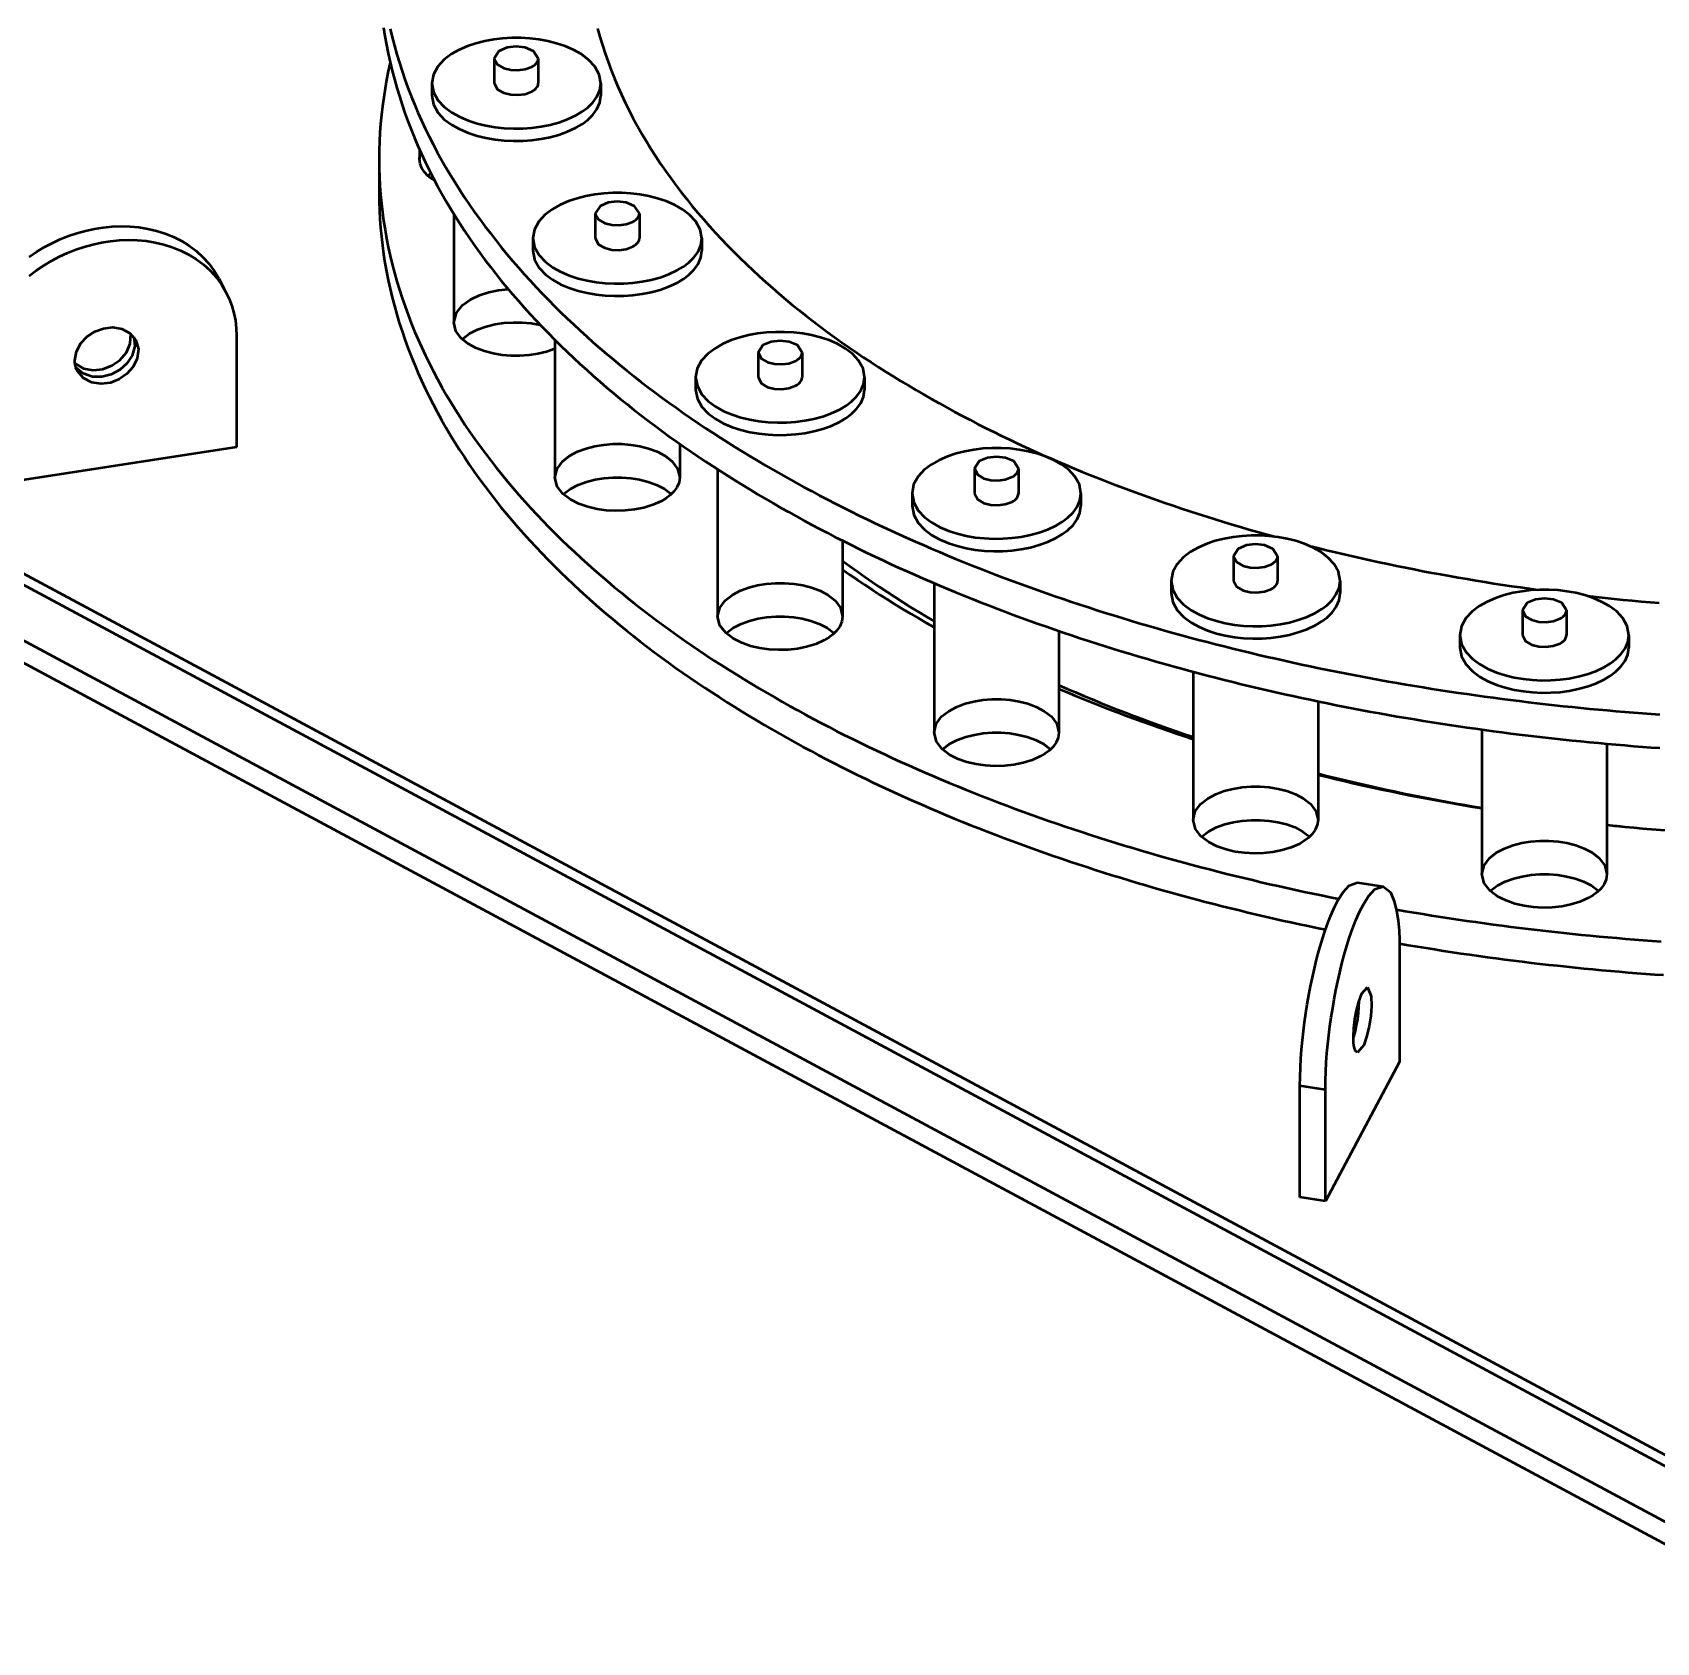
# Model space of a CAD drawing. Header units: millimetres. Extents: x 0 to 841, y 0 to 594.
# Drawn here: x 67.98 to 105.56, y 144.09 to 181.36 of the extents above; entities that cross this region are included whole.
import ezdxf

# ---------------------------------------------------------------- set-up
doc = ezdxf.new("R2010")
doc.units = ezdxf.units.MM
doc.layers.add('VIS', color=7, linetype='CONTINUOUS', lineweight=50)

msp = doc.modelspace()

# ---------------------------------------------------------------- linework, layer by layer
at = {"layer": 'VIS'}
for points in [[(76.104, 181.471), (76.135, 181.269), (76.171, 181.068), (76.211, 180.867), (76.254, 180.668), (76.302, 180.469), (76.354, 180.271), (76.409, 180.074), (76.468, 179.879), (76.531, 179.684), (76.597, 179.491), (76.667, 179.299), (76.741, 179.108), (76.817, 178.919), (76.898, 178.731), (76.981, 178.544), (77.068, 178.359), (77.157, 178.175), (77.25, 177.993), (77.346, 177.812), (77.444, 177.633), (77.546, 177.456), (77.65, 177.28), (77.757, 177.106), (77.866, 176.933), (77.978, 176.762), (78.092, 176.592), (78.209, 176.425), (78.328, 176.258), (78.449, 176.094), (78.573, 175.931), (78.699, 175.77), (78.826, 175.61), (78.956, 175.452), (79.088, 175.296), (79.221, 175.141), (79.357, 174.988), (79.494, 174.837), (79.633, 174.687), (79.774, 174.538), (79.916, 174.392), (80.06, 174.247), (80.205, 174.103), (80.352, 173.961), (80.501, 173.82), (80.651, 173.681), (80.802, 173.544), (80.955, 173.408), (81.109, 173.273), (81.264, 173.14), (81.42, 173.009), (81.578, 172.879), (81.737, 172.75), (81.897, 172.623), (82.058, 172.497), (82.22, 172.372), (82.383, 172.249), (82.547, 172.128), (82.713, 172.007), (82.879, 171.888), (83.046, 171.771), (83.214, 171.654), (83.383, 171.539), (83.553, 171.425), (83.723, 171.313), (83.895, 171.202), (84.067, 171.092), (84.24, 170.983), (84.414, 170.875), (84.589, 170.769), (84.764, 170.664), (84.94, 170.56), (85.117, 170.457), (85.294, 170.356), (85.472, 170.256), (85.651, 170.156), (85.83, 170.058), (86.01, 169.961), (86.191, 169.866), (86.372, 169.771), (86.554, 169.677), (86.736, 169.585), (86.919, 169.493), (87.102, 169.403), (87.286, 169.314), (87.471, 169.225), (87.656, 169.138), (87.841, 169.052), (88.027, 168.967), (88.213, 168.883), (88.4, 168.8), (88.587, 168.718), (88.775, 168.637), (88.963, 168.557), (89.151, 168.477), (89.34, 168.399), (89.529, 168.322), (89.719, 168.246), (89.909, 168.171), (90.1, 168.096), (90.29, 168.023), (90.481, 167.95), (90.673, 167.879), (90.865, 167.808), (91.057, 167.738), (91.249, 167.67), (91.442, 167.602), (91.635, 167.535), (91.829, 167.468), (92.022, 167.403), (92.216, 167.339), (92.411, 167.275), (92.605, 167.213), (92.8, 167.151), (92.995, 167.09), (93.191, 167.03), (93.386, 166.97), (93.582, 166.912), (93.778, 166.854), (93.975, 166.798), (94.171, 166.742), (94.368, 166.686), (94.565, 166.632), (94.762, 166.579), (94.96, 166.526), (95.158, 166.474), (95.355, 166.423), (95.554, 166.372), (95.752, 166.323), (95.95, 166.274), (96.149, 166.226), (96.348, 166.179), (96.547, 166.132), (96.746, 166.087), (96.946, 166.042), (97.145, 165.998), (97.345, 165.954), (97.545, 165.912), (97.745, 165.87), (97.945, 165.829), (98.146, 165.788), (98.346, 165.748), (98.547, 165.71), (98.748, 165.671), (98.949, 165.634), (99.15, 165.597), (99.351, 165.561), (99.552, 165.526), (99.754, 165.491), (99.955, 165.457), (100.157, 165.424), (100.359, 165.392), (100.561, 165.36), (100.763, 165.329), (100.965, 165.299), (101.167, 165.269), (101.37, 165.241), (101.572, 165.212), (101.775, 165.185), (101.977, 165.158), (102.18, 165.132), (102.383, 165.107), (102.586, 165.082), (102.789, 165.058), (102.992, 165.035), (103.195, 165.012), (103.398, 164.99), (103.602, 164.969), (103.805, 164.948), (104.008, 164.928), (104.212, 164.909), (104.415, 164.891), (104.619, 164.873), (104.823, 164.856), (105.027, 164.839), (105.23, 164.823), (105.434, 164.808), (105.638, 164.794)], [(76.254, 181.442), (76.302, 181.243), (76.354, 181.046), (76.409, 180.849), (76.468, 180.653), (76.531, 180.459), (76.597, 180.265), (76.667, 180.073), (76.741, 179.882), (76.817, 179.693), (76.898, 179.505), (76.981, 179.318), (77.068, 179.133), (77.157, 178.95), (77.25, 178.767), (77.346, 178.587), (77.444, 178.408), (77.546, 178.23), (77.65, 178.054), (77.757, 177.88), (77.866, 177.707), (77.978, 177.536), (78.092, 177.367), (78.209, 177.199), (78.328, 177.033), (78.449, 176.868), (78.573, 176.706), (78.699, 176.544), (78.826, 176.385), (78.956, 176.227), (79.088, 176.07), (79.221, 175.916), (79.357, 175.763), (79.494, 175.611), (79.633, 175.461), (79.774, 175.313), (79.916, 175.166), (80.06, 175.021), (80.205, 174.877), (80.352, 174.735), (80.501, 174.595), (80.651, 174.456), (80.802, 174.318), (80.955, 174.182), (81.109, 174.048), (81.264, 173.915), (81.42, 173.783), (81.578, 173.653), (81.737, 173.525), (81.897, 173.397), (82.058, 173.271), (82.22, 173.147), (82.383, 173.024), (82.547, 172.902), (82.713, 172.782), (82.879, 172.663), (83.046, 172.545), (83.214, 172.429), (83.383, 172.314), (83.553, 172.2), (83.723, 172.087), (83.895, 171.976), (84.067, 171.866), (84.24, 171.757), (84.414, 171.65), (84.589, 171.544), (84.764, 171.438), (84.94, 171.335), (85.117, 171.232), (85.294, 171.13), (85.472, 171.03), (85.651, 170.931), (85.83, 170.833), (86.01, 170.736), (86.191, 170.64), (86.372, 170.545), (86.554, 170.452), (86.736, 170.359), (86.919, 170.268), (87.102, 170.177), (87.286, 170.088), (87.471, 170), (87.656, 169.913), (87.841, 169.827), (88.027, 169.741), (88.213, 169.657), (88.4, 169.574), (88.587, 169.492), (88.775, 169.411), (88.963, 169.331), (89.151, 169.252), (89.34, 169.174), (89.529, 169.097), (89.719, 169.02), (89.909, 168.945), (90.1, 168.871), (90.29, 168.797), (90.481, 168.725), (90.673, 168.653), (90.865, 168.583), (91.057, 168.513), (91.249, 168.444), (91.442, 168.376), (91.635, 168.309), (91.829, 168.243), (92.022, 168.178), (92.216, 168.113), (92.411, 168.05), (92.605, 167.987), (92.8, 167.925), (92.995, 167.864), (93.191, 167.804), (93.386, 167.745), (93.582, 167.686), (93.778, 167.629), (93.975, 167.572), (94.171, 167.516), (94.368, 167.461), (94.565, 167.407), (94.762, 167.353), (94.96, 167.3), (95.158, 167.248), (95.355, 167.197), (95.554, 167.147), (95.752, 167.097), (95.95, 167.049), (96.149, 167.001), (96.348, 166.953), (96.547, 166.907), (96.746, 166.861), (96.946, 166.816), (97.145, 166.772), (97.345, 166.729), (97.545, 166.686), (97.745, 166.644), (97.945, 166.603), (98.146, 166.563), (98.346, 166.523), (98.547, 166.484), (98.748, 166.446), (98.949, 166.408), (99.15, 166.372), (99.351, 166.336), (99.552, 166.3), (99.754, 166.266), (99.955, 166.232), (100.157, 166.199), (100.359, 166.166), (100.561, 166.135), (100.763, 166.104), (100.965, 166.073), (101.167, 166.044), (101.37, 166.015), (101.572, 165.987), (101.775, 165.959), (101.977, 165.933), (102.18, 165.907), (102.383, 165.881), (102.586, 165.856), (102.789, 165.832), (102.992, 165.809), (103.195, 165.786), (103.398, 165.765), (103.602, 165.743), (103.805, 165.723), (104.008, 165.703), (104.212, 165.684), (104.415, 165.665), (104.619, 165.647), (104.823, 165.63), (105.027, 165.613), (105.23, 165.598), (105.434, 165.582), (105.638, 165.568)], [(81.128, 180.181), (81.09, 180.386), (80.989, 180.569), (80.847, 180.723), (80.679, 180.85), (80.497, 180.953), (80.305, 181.037), (80.106, 181.103), (79.902, 181.155), (79.696, 181.192), (79.487, 181.217), (79.278, 181.229), (79.068, 181.229), (78.858, 181.217), (78.65, 181.192), (78.443, 181.155), (78.24, 181.103), (78.041, 181.037), (77.849, 180.953), (77.666, 180.85), (77.499, 180.723), (77.357, 180.569), (77.256, 180.386), (77.218, 180.181)], [(81.054, 181.451), (81.109, 181.254), (81.168, 181.059), (81.231, 180.865), (81.299, 180.672), (81.37, 180.481), (81.446, 180.291), (81.526, 180.103), (81.609, 179.916), (81.696, 179.732), (81.786, 179.549), (81.88, 179.367), (81.978, 179.188), (82.079, 179.01), (82.183, 178.834), (82.29, 178.661), (82.4, 178.488), (82.513, 178.318), (82.628, 178.15), (82.747, 177.984), (82.868, 177.819), (82.991, 177.657), (83.117, 177.496), (83.246, 177.337), (83.377, 177.18), (83.51, 177.025), (83.645, 176.872), (83.782, 176.721), (83.921, 176.572), (84.062, 176.424), (84.205, 176.278), (84.35, 176.134), (84.497, 175.992), (84.645, 175.852), (84.795, 175.713), (84.947, 175.577), (85.1, 175.442), (85.255, 175.308), (85.411, 175.177), (85.568, 175.047), (85.727, 174.918), (85.887, 174.791), (86.049, 174.666), (86.212, 174.543), (86.375, 174.421), (86.54, 174.301), (86.707, 174.182), (86.874, 174.065), (87.042, 173.949), (87.211, 173.835), (87.382, 173.722), (87.553, 173.611), (87.725, 173.501), (87.898, 173.393), (88.072, 173.286), (88.247, 173.181), (88.423, 173.077), (88.6, 172.974), (88.777, 172.873), (88.955, 172.773), (89.134, 172.674), (89.313, 172.577), (89.493, 172.481), (89.674, 172.386), (89.856, 172.292), (90.038, 172.2), (90.221, 172.109), (90.404, 172.02), (90.589, 171.931), (90.773, 171.844), (90.958, 171.758), (91.144, 171.673), (91.33, 171.589), (91.517, 171.507), (91.705, 171.425), (91.892, 171.345), (92.081, 171.266), (92.269, 171.188), (92.459, 171.111), (92.648, 171.036), (92.838, 170.961), (93.029, 170.888), (93.22, 170.815), (93.411, 170.744), (93.603, 170.673), (93.795, 170.604), (93.987, 170.536), (94.18, 170.469), (94.374, 170.403), (94.567, 170.337), (94.761, 170.273), (94.955, 170.21), (95.15, 170.148), (95.345, 170.087), (95.54, 170.027), (95.735, 169.968), (95.931, 169.909), (96.127, 169.852), (96.323, 169.796), (96.52, 169.741), (96.717, 169.686)], [(81.054, 181.451), (81.109, 181.254), (81.168, 181.059), (81.231, 180.865), (81.299, 180.672), (81.37, 180.481), (81.446, 180.291), (81.526, 180.103), (81.609, 179.916), (81.696, 179.732), (81.786, 179.549), (81.88, 179.367), (81.978, 179.188), (82.079, 179.01), (82.183, 178.834), (82.29, 178.661), (82.4, 178.488), (82.513, 178.318), (82.628, 178.15), (82.747, 177.984), (82.868, 177.819), (82.991, 177.657), (83.117, 177.496), (83.246, 177.337), (83.377, 177.18), (83.51, 177.025), (83.645, 176.872), (83.782, 176.721), (83.921, 176.572), (84.062, 176.424), (84.205, 176.278), (84.35, 176.134), (84.497, 175.992), (84.645, 175.852), (84.795, 175.713), (84.947, 175.577), (85.1, 175.442), (85.255, 175.308), (85.411, 175.177), (85.568, 175.047), (85.727, 174.918), (85.887, 174.791), (86.049, 174.666), (86.212, 174.543), (86.375, 174.421), (86.54, 174.301), (86.707, 174.182), (86.874, 174.065), (87.042, 173.949), (87.211, 173.835), (87.382, 173.722), (87.553, 173.611), (87.725, 173.501), (87.898, 173.393), (88.072, 173.286), (88.247, 173.181), (88.423, 173.077), (88.6, 172.974), (88.777, 172.873), (88.955, 172.773), (89.134, 172.674), (89.313, 172.577), (89.493, 172.481), (89.674, 172.386), (89.856, 172.292), (90.038, 172.2), (90.221, 172.109), (90.404, 172.02), (90.589, 171.931), (90.773, 171.844), (90.958, 171.758), (91.144, 171.673), (91.33, 171.589), (91.517, 171.507), (91.705, 171.425), (91.892, 171.345), (92.081, 171.266), (92.269, 171.188), (92.459, 171.111), (92.648, 171.036), (92.838, 170.961), (93.029, 170.888), (93.22, 170.815), (93.411, 170.744), (93.603, 170.673), (93.795, 170.604), (93.987, 170.536), (94.18, 170.469), (94.374, 170.403), (94.567, 170.337), (94.761, 170.273), (94.955, 170.21), (95.15, 170.148), (95.345, 170.087), (95.54, 170.027), (95.735, 169.968), (95.931, 169.909), (96.127, 169.852), (96.323, 169.796), (96.52, 169.741), (96.717, 169.686)], [(79.683, 180.754), (79.573, 180.924), (79.381, 181.004), (79.173, 181.028), (78.965, 181.004), (78.772, 180.924), (78.663, 180.754)], [(76.256, 180.66), (76.212, 180.459), (76.172, 180.258), (76.136, 180.056), (76.105, 179.853), (76.077, 179.65), (76.054, 179.446), (76.034, 179.242), (76.019, 179.037), (76.009, 178.833), (76.002, 178.628), (76, 178.422)], [(78.663, 180.754), (78.738, 180.611), (78.883, 180.529), (79.045, 180.489), (79.212, 180.481), (79.377, 180.504), (79.533, 180.561)], [(78.663, 180.754), (78.663, 180.181)], [(79.533, 180.561), (79.57, 180.583), (79.604, 180.608), (79.635, 180.638), (79.66, 180.673), (79.677, 180.712), (79.683, 180.754)], [(79.683, 180.754), (79.683, 180.181)], [(77.218, 180.181), (77.257, 179.972), (77.361, 179.786), (77.507, 179.631), (77.678, 179.504), (77.865, 179.401), (78.061, 179.317), (78.265, 179.251), (78.472, 179.201), (78.682, 179.165), (78.895, 179.142), (79.108, 179.132), (79.321, 179.134), (79.534, 179.149), (79.746, 179.177), (79.955, 179.219), (80.161, 179.275), (80.362, 179.348), (80.555, 179.439)], [(77.218, 180.181), (77.218, 179.894)], [(78.663, 180.181), (78.738, 180.037), (78.883, 179.955), (79.045, 179.916), (79.212, 179.908), (79.377, 179.93), (79.533, 179.987)], [(79.533, 179.987), (79.57, 180.009), (79.604, 180.035), (79.635, 180.065), (79.66, 180.099), (79.677, 180.139), (79.683, 180.181)], [(80.555, 179.439), (80.696, 179.523), (80.827, 179.621), (80.944, 179.736), (81.039, 179.869), (81.104, 180.019), (81.128, 180.181)], [(81.128, 180.181), (81.128, 179.894)], [(77.218, 179.894), (77.257, 179.685), (77.361, 179.5), (77.507, 179.344), (77.678, 179.217), (77.865, 179.114), (78.061, 179.03), (78.265, 178.964), (78.472, 178.914), (78.682, 178.878), (78.895, 178.855), (79.108, 178.845), (79.321, 178.847), (79.534, 178.862), (79.746, 178.89), (79.955, 178.932), (80.161, 178.988), (80.362, 179.061), (80.555, 179.152)], [(80.555, 179.152), (80.696, 179.236), (80.827, 179.334), (80.944, 179.449), (81.039, 179.582), (81.104, 179.732), (81.128, 179.894)], [(48.453, 178.939), (110, 145.895)], [(48.694, 179.068), (110.24, 146.024)], [(76.935, 178.646), (76.935, 178.422)], [(76.935, 178.422), (76.936, 178.449), (76.938, 178.476), (76.943, 178.502), (76.949, 178.528), (76.956, 178.554), (76.965, 178.579)], [(76, 178.422), (76.002, 178.218), (76.009, 178.013), (76.019, 177.808), (76.034, 177.604), (76.053, 177.4), (76.077, 177.197), (76.104, 176.994), (76.136, 176.791), (76.172, 176.59), (76.212, 176.389), (76.256, 176.189), (76.303, 175.989), (76.355, 175.791), (76.411, 175.594), (76.47, 175.398), (76.533, 175.203), (76.6, 175.009), (76.67, 174.817), (76.743, 174.626), (76.821, 174.436), (76.901, 174.248), (76.985, 174.061), (77.072, 173.875), (77.162, 173.691), (77.255, 173.509), (77.351, 173.328), (77.45, 173.149), (77.552, 172.971), (77.656, 172.795), (77.763, 172.62), (77.873, 172.447), (77.985, 172.276), (78.1, 172.106), (78.217, 171.938), (78.337, 171.772), (78.458, 171.607), (78.582, 171.444), (78.709, 171.283), (78.837, 171.123), (78.967, 170.965), (79.099, 170.808), (79.233, 170.653), (79.369, 170.5), (79.507, 170.348), (79.646, 170.198), (79.787, 170.05), (79.93, 169.903), (80.074, 169.758), (80.22, 169.614), (80.368, 169.472), (80.517, 169.331), (80.667, 169.192), (80.819, 169.054), (80.972, 168.918), (81.126, 168.784), (81.282, 168.651), (81.439, 168.519), (81.597, 168.389), (81.756, 168.26), (81.917, 168.133), (82.078, 168.007), (82.241, 167.882), (82.404, 167.759), (82.569, 167.637), (82.735, 167.517), (82.901, 167.398), (83.069, 167.28), (83.237, 167.163), (83.407, 167.048), (83.577, 166.934), (83.748, 166.822), (83.92, 166.711), (84.093, 166.601), (84.267, 166.492), (84.441, 166.384), (84.616, 166.278), (84.792, 166.173), (84.968, 166.069), (85.146, 165.966), (85.324, 165.865), (85.502, 165.764), (85.681, 165.665), (85.861, 165.567), (86.042, 165.47), (86.223, 165.374), (86.404, 165.28), (86.586, 165.186), (86.769, 165.093), (86.952, 165.002), (87.136, 164.912), (87.321, 164.822), (87.506, 164.734), (87.691, 164.647), (87.877, 164.561), (88.063, 164.476), (88.25, 164.392), (88.437, 164.309), (88.625, 164.227), (88.813, 164.146), (89.001, 164.065), (89.19, 163.986), (89.38, 163.908), (89.569, 163.831), (89.76, 163.755), (89.95, 163.68), (90.141, 163.605), (90.332, 163.532), (90.524, 163.46), (90.716, 163.388), (90.908, 163.318), (91.101, 163.248), (91.294, 163.179), (91.487, 163.111), (91.681, 163.044), (91.874, 162.978), (92.069, 162.913), (92.263, 162.849), (92.458, 162.785), (92.653, 162.723), (92.848, 162.661), (93.044, 162.6), (93.24, 162.54), (93.436, 162.481), (93.632, 162.422), (93.829, 162.365), (94.025, 162.308), (94.222, 162.252), (94.42, 162.197), (94.617, 162.143), (94.815, 162.09), (95.013, 162.037), (95.211, 161.985), (95.41, 161.934), (95.608, 161.884), (95.807, 161.835), (96.006, 161.786), (96.205, 161.738), (96.404, 161.691), (96.604, 161.645), (96.804, 161.599), (97.003, 161.554), (97.204, 161.51), (97.404, 161.467), (97.604, 161.424), (97.805, 161.383), (98.005, 161.342), (98.206, 161.301)], [(76, 178.422), (76, 177.648)], [(77.293, 177.911), (77.203, 177.972), (77.12, 178.043), (77.047, 178.123), (76.988, 178.214), (76.949, 178.315), (76.935, 178.422)], [(77.128, 178.035), (77.139, 178.045), (77.151, 178.056), (77.162, 178.066), (77.174, 178.075), (77.186, 178.085), (77.198, 178.094)], [(48.453, 177.648), (110, 144.604)], [(48.453, 177.648), (110, 144.604)], [(76, 177.648), (76.002, 177.444), (76.008, 177.24), (76.019, 177.036), (76.034, 176.833), (76.053, 176.629), (76.076, 176.427), (76.104, 176.224), (76.135, 176.023), (76.171, 175.822), (76.21, 175.622), (76.254, 175.422), (76.301, 175.224), (76.352, 175.026), (76.408, 174.83), (76.466, 174.634), (76.529, 174.44), (76.595, 174.247), (76.665, 174.055), (76.738, 173.865), (76.815, 173.676), (76.895, 173.488), (76.978, 173.302), (77.064, 173.117), (77.154, 172.933), (77.246, 172.751), (77.341, 172.571), (77.44, 172.392), (77.541, 172.215), (77.645, 172.039), (77.751, 171.865), (77.86, 171.693), (77.972, 171.522), (78.086, 171.352), (78.202, 171.185), (78.321, 171.019), (78.442, 170.855), (78.565, 170.692), (78.691, 170.531), (78.818, 170.371), (78.947, 170.214), (79.079, 170.057), (79.212, 169.903), (79.347, 169.75), (79.484, 169.599), (79.623, 169.449), (79.763, 169.301), (79.905, 169.154), (80.048, 169.009), (80.194, 168.866), (80.34, 168.724), (80.488, 168.583), (80.638, 168.444), (80.789, 168.307), (80.941, 168.171), (81.094, 168.037), (81.249, 167.904), (81.405, 167.772), (81.563, 167.642), (81.721, 167.513), (81.881, 167.386), (82.041, 167.261), (82.203, 167.136), (82.366, 167.013), (82.53, 166.891), (82.695, 166.771), (82.86, 166.652), (83.027, 166.534), (83.195, 166.418), (83.363, 166.303), (83.533, 166.189), (83.703, 166.077), (83.874, 165.966), (84.046, 165.856), (84.219, 165.747), (84.392, 165.64), (84.567, 165.533), (84.742, 165.428), (84.917, 165.324), (85.094, 165.222), (85.271, 165.12), (85.448, 165.02), (85.627, 164.921), (85.806, 164.823), (85.985, 164.726), (86.165, 164.63), (86.346, 164.535), (86.527, 164.442), (86.709, 164.349), (86.892, 164.258), (87.075, 164.167), (87.258, 164.078), (87.442, 163.99), (87.627, 163.903), (87.812, 163.816), (87.997, 163.731), (88.183, 163.647), (88.37, 163.564), (88.556, 163.482), (88.744, 163.401), (88.931, 163.321), (89.119, 163.241), (89.308, 163.163), (89.497, 163.086), (89.686, 163.01), (89.876, 162.934), (90.066, 162.86), (90.256, 162.787), (90.447, 162.714), (90.638, 162.643), (90.829, 162.572), (91.021, 162.502), (91.213, 162.433), (91.406, 162.365), (91.598, 162.298), (91.792, 162.232), (91.985, 162.167), (92.178, 162.102), (92.372, 162.039), (92.567, 161.976), (92.761, 161.914), (92.956, 161.853), (93.151, 161.793), (93.346, 161.733), (93.542, 161.675), (93.737, 161.617), (93.933, 161.56), (94.129, 161.504), (94.326, 161.449), (94.523, 161.395), (94.72, 161.341), (94.917, 161.288), (95.114, 161.236), (95.312, 161.185), (95.509, 161.134), (95.707, 161.085), (95.905, 161.036), (96.104, 160.988), (96.302, 160.94), (96.501, 160.894), (96.7, 160.848), (96.899, 160.803), (97.098, 160.759), (97.297, 160.715), (97.497, 160.673), (97.697, 160.631), (97.896, 160.589)], [(83.466, 176.593), (83.429, 176.798), (83.328, 176.981), (83.185, 177.135), (83.018, 177.261), (82.836, 177.365), (82.643, 177.448), (82.444, 177.515), (82.241, 177.566), (82.034, 177.604), (81.826, 177.628), (81.616, 177.641), (81.406, 177.641), (81.197, 177.628), (80.989, 177.604), (80.782, 177.566), (80.579, 177.515), (80.38, 177.448), (80.187, 177.365), (80.005, 177.261), (79.837, 177.135), (79.695, 176.981), (79.594, 176.798), (79.556, 176.593)], [(82.021, 177.166), (81.912, 177.336), (81.719, 177.416), (81.511, 177.44), (81.303, 177.416), (81.111, 177.336), (81.001, 177.166)], [(48.453, 177.132), (110, 144.088)], [(77.728, 177.152), (77.728, 174.645)], [(81.001, 177.166), (81.077, 177.023), (81.221, 176.941), (81.383, 176.901), (81.55, 176.893), (81.716, 176.915), (81.872, 176.973)], [(81.001, 177.166), (81.001, 176.593)], [(81.872, 176.973), (81.909, 176.995), (81.943, 177.02), (81.973, 177.05), (81.998, 177.085), (82.015, 177.124), (82.021, 177.166)], [(82.021, 177.166), (82.021, 176.593)], [(67.899, 176.162), (68.071, 176.278), (68.248, 176.385), (68.431, 176.482), (68.62, 176.569), (68.812, 176.646), (69.008, 176.712), (69.208, 176.767), (69.411, 176.811), (69.615, 176.843), (69.821, 176.863), (70.029, 176.871), (70.236, 176.865), (70.442, 176.846), (70.647, 176.813), (70.848, 176.765), (71.046, 176.702), (71.238, 176.624), (71.423, 176.531), (71.599, 176.422), (71.764, 176.298), (71.918, 176.158), (72.057, 176.005), (72.181, 175.839), (72.287, 175.661)], [(67.902, 175.72), (68.067, 175.846), (68.239, 175.962), (68.417, 176.069), (68.6, 176.166), (68.788, 176.253), (68.98, 176.33), (69.176, 176.396), (69.376, 176.451), (69.579, 176.495), (69.783, 176.527), (69.99, 176.547), (70.197, 176.555), (70.404, 176.549), (70.61, 176.53), (70.815, 176.497), (71.016, 176.449), (71.214, 176.386), (71.406, 176.308), (71.591, 176.215), (71.767, 176.106), (71.933, 175.982), (72.086, 175.842), (72.225, 175.689), (72.349, 175.523), (72.455, 175.345)], [(79.556, 176.593), (79.595, 176.384), (79.7, 176.198), (79.846, 176.043), (80.017, 175.916), (80.204, 175.812), (80.4, 175.729), (80.603, 175.663), (80.811, 175.613), (81.021, 175.576), (81.233, 175.554), (81.446, 175.543), (81.66, 175.546), (81.873, 175.561), (82.085, 175.589), (82.294, 175.631), (82.5, 175.687), (82.701, 175.759), (82.894, 175.85)], [(79.556, 176.593), (79.556, 176.306)], [(79.556, 176.306), (79.595, 176.097), (79.7, 175.911), (79.846, 175.756), (80.017, 175.629), (80.204, 175.525), (80.4, 175.442), (80.603, 175.376), (80.811, 175.326), (81.021, 175.29), (81.233, 175.267), (81.446, 175.257), (81.66, 175.259), (81.873, 175.274), (82.085, 175.302), (82.294, 175.344), (82.5, 175.4), (82.701, 175.473), (82.894, 175.563)], [(81.001, 176.593), (81.077, 176.449), (81.221, 176.367), (81.383, 176.327), (81.55, 176.319), (81.716, 176.342), (81.872, 176.399)], [(81.872, 176.399), (81.909, 176.421), (81.943, 176.447), (81.973, 176.477), (81.998, 176.511), (82.015, 176.55), (82.021, 176.593)], [(82.894, 175.85), (83.034, 175.934), (83.165, 176.033), (83.282, 176.148), (83.378, 176.281), (83.443, 176.431), (83.466, 176.593)], [(82.894, 175.563), (83.034, 175.648), (83.165, 175.746), (83.282, 175.861), (83.378, 175.994), (83.443, 176.144), (83.466, 176.306)], [(83.466, 176.593), (83.466, 176.306)], [(72.287, 175.661), (72.455, 175.345)], [(72.455, 175.345), (72.531, 175.188), (72.593, 175.024), (72.641, 174.856), (72.675, 174.685), (72.695, 174.512), (72.702, 174.337)], [(77.728, 174.645), (77.786, 174.863), (77.929, 175.04), (78.114, 175.173), (78.32, 175.271), (78.538, 175.342), (78.761, 175.388), (78.988, 175.414)], [(68.959, 173.763), (68.996, 173.973), (69.097, 174.161), (69.243, 174.316), (69.421, 174.433), (69.622, 174.507), (69.834, 174.531), (70.044, 174.497), (70.233, 174.398), (70.369, 174.235)], [(68.963, 173.69), (69.159, 173.576), (69.381, 173.537), (69.606, 173.562), (69.818, 173.644), (70.003, 173.774), (70.15, 173.946), (70.242, 174.153), (70.257, 174.378)], [(80.066, 174.035), (79.871, 173.965), (79.669, 173.916), (79.464, 173.885), (79.257, 173.87), (79.05, 173.872), (78.843, 173.889), (78.638, 173.924), (78.437, 173.977), (78.244, 174.051), (78.061, 174.149), (77.899, 174.278), (77.777, 174.445), (77.728, 174.645)], [(77.921, 174.257), (78.089, 174.384), (78.277, 174.479), (78.476, 174.55), (78.681, 174.6), (78.889, 174.631), (79.099, 174.645), (79.31, 174.643), (79.52, 174.623), (79.728, 174.587)], [(87.233, 173.374), (87.196, 173.579), (87.095, 173.762), (86.952, 173.916), (86.785, 174.042), (86.603, 174.146), (86.41, 174.23), (86.211, 174.296), (86.008, 174.348), (85.801, 174.385), (85.593, 174.41), (85.383, 174.422), (85.174, 174.422), (84.964, 174.41), (84.756, 174.385), (84.549, 174.348), (84.346, 174.296), (84.147, 174.23), (83.954, 174.146), (83.772, 174.042), (83.605, 173.916), (83.462, 173.762), (83.361, 173.579), (83.323, 173.374)], [(70.32, 174.31), (70.343, 174.091), (70.283, 173.877), (70.162, 173.692), (69.996, 173.544), (69.801, 173.44), (69.585, 173.385), (69.364, 173.388), (69.154, 173.458), (68.984, 173.599)], [(70.369, 174.235), (70.428, 174.027), (70.403, 173.811), (70.309, 173.615), (70.165, 173.452), (69.986, 173.328), (69.783, 173.249), (69.567, 173.221), (69.352, 173.252), (69.159, 173.351), (69.019, 173.516)], [(72.702, 174.337), (72.702, 171.756)], [(80.066, 174.24), (80.066, 171.056)], [(85.788, 173.947), (85.679, 174.117), (85.487, 174.197), (85.278, 174.221), (85.07, 174.197), (84.878, 174.117), (84.768, 173.947)], [(69.019, 173.516), (69, 173.555), (68.985, 173.595), (68.973, 173.636), (68.965, 173.678), (68.96, 173.72), (68.959, 173.763)], [(84.768, 173.947), (84.844, 173.804), (84.989, 173.722), (85.151, 173.682), (85.317, 173.674), (85.483, 173.696), (85.639, 173.754)], [(84.768, 173.947), (84.768, 173.374)], [(85.639, 173.754), (85.676, 173.776), (85.71, 173.801), (85.74, 173.831), (85.765, 173.866), (85.782, 173.905), (85.788, 173.947)], [(85.788, 173.947), (85.788, 173.374)], [(83.323, 173.374), (83.363, 173.165), (83.467, 172.979), (83.613, 172.824), (83.784, 172.697), (83.971, 172.593), (84.167, 172.51), (84.37, 172.444), (84.578, 172.394), (84.788, 172.358), (85, 172.335), (85.214, 172.325), (85.427, 172.327), (85.64, 172.342), (85.852, 172.37), (86.061, 172.412), (86.267, 172.468), (86.468, 172.541), (86.661, 172.631)], [(83.323, 173.374), (83.323, 173.087)], [(84.768, 173.374), (84.844, 173.23), (84.989, 173.148), (85.151, 173.109), (85.317, 173.101), (85.483, 173.123), (85.639, 173.18)], [(85.639, 173.18), (85.676, 173.202), (85.71, 173.228), (85.74, 173.258), (85.765, 173.292), (85.782, 173.331), (85.788, 173.374)], [(86.661, 172.631), (86.802, 172.716), (86.933, 172.814), (87.049, 172.929), (87.145, 173.062), (87.21, 173.212), (87.233, 173.374)], [(87.233, 173.374), (87.233, 173.087)], [(83.323, 173.087), (83.363, 172.878), (83.467, 172.692), (83.613, 172.537), (83.784, 172.41), (83.971, 172.307), (84.167, 172.223), (84.37, 172.157), (84.578, 172.107), (84.788, 172.071), (85, 172.048), (85.214, 172.038), (85.427, 172.04), (85.64, 172.055), (85.852, 172.083), (86.061, 172.125), (86.267, 172.181), (86.468, 172.254), (86.661, 172.345)], [(86.661, 172.345), (86.802, 172.429), (86.933, 172.527), (87.049, 172.642), (87.145, 172.775), (87.21, 172.925), (87.233, 173.087)], [(72.702, 171.756), (66.686, 170.833)], [(80.066, 171.056), (80.116, 171.258), (80.241, 171.426), (80.405, 171.556), (80.59, 171.654), (80.787, 171.728), (80.99, 171.78), (81.197, 171.814), (81.406, 171.83), (81.616, 171.83), (81.825, 171.814), (82.033, 171.78), (82.236, 171.728), (82.432, 171.654), (82.617, 171.556), (82.782, 171.426), (82.907, 171.258), (82.956, 171.056)], [(82.956, 171.833), (82.956, 171.056)], [(92.24, 170.686), (92.202, 170.891), (92.101, 171.074), (91.959, 171.228), (91.792, 171.354), (91.609, 171.458), (91.417, 171.541), (91.218, 171.608), (91.015, 171.659), (90.808, 171.697), (90.6, 171.722), (90.39, 171.734), (90.18, 171.734), (89.971, 171.722), (89.762, 171.697), (89.556, 171.659), (89.352, 171.608), (89.154, 171.541), (88.961, 171.458), (88.779, 171.354), (88.611, 171.228), (88.469, 171.074), (88.368, 170.891), (88.33, 170.686)], [(90.795, 171.259), (90.686, 171.429), (90.493, 171.509), (90.285, 171.533), (90.077, 171.509), (89.885, 171.429), (89.775, 171.259)], [(82.533, 170.508), (82.334, 170.419), (82.125, 170.354), (81.911, 170.311), (81.694, 170.287), (81.476, 170.281), (81.257, 170.293), (81.041, 170.323), (80.828, 170.373), (80.622, 170.445), (80.427, 170.543), (80.253, 170.675), (80.12, 170.847), (80.066, 171.056)], [(80.259, 170.669), (80.424, 170.793), (80.607, 170.887), (80.8, 170.957), (81, 171.008), (81.203, 171.04), (81.408, 171.056), (81.614, 171.056), (81.82, 171.04), (82.023, 171.008), (82.223, 170.957), (82.416, 170.887), (82.599, 170.793), (82.763, 170.669)], [(82.956, 171.056), (82.939, 170.937), (82.891, 170.826), (82.82, 170.728), (82.734, 170.643), (82.637, 170.57), (82.533, 170.508)], [(83.833, 171.241), (83.833, 167.838)], [(89.775, 171.259), (89.851, 171.116), (89.995, 171.034), (90.157, 170.994), (90.324, 170.986), (90.489, 171.008), (90.646, 171.066)], [(89.775, 171.259), (89.775, 170.686)], [(90.646, 171.066), (90.683, 171.088), (90.717, 171.113), (90.747, 171.143), (90.772, 171.178), (90.789, 171.217), (90.795, 171.259)], [(90.795, 171.259), (90.795, 170.686)], [(88.33, 170.686), (88.369, 170.477), (88.473, 170.291), (88.62, 170.136), (88.791, 170.009), (88.977, 169.905), (89.174, 169.822), (89.377, 169.756), (89.584, 169.706), (89.795, 169.669), (90.007, 169.647), (90.22, 169.636), (90.434, 169.639), (90.647, 169.654), (90.858, 169.682), (91.068, 169.724), (91.274, 169.78), (91.475, 169.852), (91.668, 169.943)], [(88.33, 170.686), (88.33, 170.399)], [(89.775, 170.686), (89.851, 170.542), (89.995, 170.46), (90.157, 170.42), (90.324, 170.413), (90.489, 170.435), (90.646, 170.492)], [(90.646, 170.492), (90.683, 170.514), (90.717, 170.54), (90.747, 170.57), (90.772, 170.604), (90.789, 170.643), (90.795, 170.686)], [(91.668, 169.943), (91.808, 170.027), (91.939, 170.126), (92.056, 170.241), (92.152, 170.374), (92.217, 170.524), (92.24, 170.686)], [(92.24, 170.686), (92.24, 170.399)], [(88.33, 170.399), (88.369, 170.19), (88.473, 170.004), (88.62, 169.849), (88.791, 169.722), (88.977, 169.619), (89.174, 169.535), (89.377, 169.469), (89.584, 169.419), (89.795, 169.383), (90.007, 169.36), (90.22, 169.35), (90.434, 169.352), (90.647, 169.367), (90.858, 169.395), (91.068, 169.437), (91.274, 169.493), (91.475, 169.566), (91.668, 169.657)], [(91.668, 169.657), (91.808, 169.741), (91.939, 169.839), (92.056, 169.954), (92.152, 170.087), (92.217, 170.237), (92.24, 170.399)], [(86.723, 169.591), (86.723, 167.838)], [(98.236, 168.663), (98.198, 168.868), (98.097, 169.051), (97.954, 169.205), (97.787, 169.332), (97.605, 169.435), (97.412, 169.519), (97.213, 169.585), (97.01, 169.637), (96.803, 169.674), (96.595, 169.699), (96.386, 169.711), (96.176, 169.711), (95.966, 169.699), (95.758, 169.674), (95.551, 169.637), (95.348, 169.585), (95.149, 169.519), (94.956, 169.435), (94.774, 169.332), (94.607, 169.205), (94.464, 169.051), (94.363, 168.868), (94.326, 168.663)], [(96.791, 169.237), (96.681, 169.406), (96.489, 169.487), (96.281, 169.51), (96.073, 169.487), (95.88, 169.406), (95.771, 169.237)], [(86.723, 169.127), (86.894, 169.002), (87.065, 168.878), (87.238, 168.755), (87.412, 168.634), (87.586, 168.515), (87.763, 168.398), (87.94, 168.282), (88.118, 168.168), (88.297, 168.055), (88.477, 167.944), (88.658, 167.835), (88.84, 167.727)], [(95.771, 169.237), (95.846, 169.093), (95.991, 169.011), (96.153, 168.972), (96.319, 168.964), (96.485, 168.986), (96.641, 169.043)], [(95.771, 169.237), (95.771, 168.663)], [(96.641, 169.043), (96.678, 169.065), (96.712, 169.091), (96.743, 169.121), (96.768, 169.155), (96.785, 169.194), (96.791, 169.237)], [(96.791, 169.237), (96.791, 168.663)], [(97.521, 169.474), (97.723, 169.424), (97.924, 169.374), (98.126, 169.326), (98.328, 169.278), (98.53, 169.231), (98.732, 169.185), (98.935, 169.14), (99.137, 169.096), (99.34, 169.053), (99.543, 169.011), (99.747, 168.97), (99.95, 168.929), (100.154, 168.89), (100.358, 168.851), (100.562, 168.813), (100.766, 168.776), (100.97, 168.74), (101.175, 168.705), (101.379, 168.671), (101.584, 168.637), (101.789, 168.604), (101.994, 168.573), (102.199, 168.542), (102.405, 168.512), (102.61, 168.482), (102.815, 168.454)], [(97.521, 169.474), (97.723, 169.424), (97.924, 169.374), (98.126, 169.326), (98.328, 169.278), (98.53, 169.231), (98.732, 169.185), (98.935, 169.14), (99.137, 169.096), (99.34, 169.053), (99.543, 169.011), (99.747, 168.97), (99.95, 168.929), (100.154, 168.89), (100.358, 168.851), (100.562, 168.813), (100.766, 168.776), (100.97, 168.74), (101.175, 168.705), (101.379, 168.671), (101.584, 168.637), (101.789, 168.604), (101.994, 168.573), (102.199, 168.542), (102.405, 168.512), (102.61, 168.482), (102.815, 168.454)], [(86.723, 168.921), (86.894, 168.801), (87.066, 168.684), (87.24, 168.567), (87.414, 168.452), (87.589, 168.339), (87.765, 168.227), (87.942, 168.117), (88.12, 168.008), (88.299, 167.901), (88.478, 167.795), (88.659, 167.691), (88.84, 167.588)], [(83.833, 167.838), (83.883, 168.04), (84.008, 168.207), (84.173, 168.337), (84.358, 168.435), (84.554, 168.509), (84.757, 168.561), (84.964, 168.595), (85.174, 168.611), (85.383, 168.611), (85.593, 168.595), (85.8, 168.561), (86.003, 168.509), (86.199, 168.435), (86.384, 168.337), (86.549, 168.207), (86.674, 168.04), (86.723, 167.838)], [(88.84, 168.609), (88.84, 165.15)], [(94.326, 168.663), (94.365, 168.454), (94.469, 168.269), (94.615, 168.113), (94.786, 167.986), (94.973, 167.883), (95.169, 167.799), (95.372, 167.734), (95.58, 167.683), (95.79, 167.647), (96.002, 167.624), (96.216, 167.614), (96.429, 167.616), (96.642, 167.631), (96.854, 167.659), (97.063, 167.701), (97.269, 167.757), (97.47, 167.83), (97.663, 167.921)], [(94.326, 168.663), (94.326, 168.376)], [(94.326, 168.376), (94.365, 168.167), (94.469, 167.982), (94.615, 167.827), (94.786, 167.699), (94.973, 167.596), (95.169, 167.513), (95.372, 167.447), (95.58, 167.396), (95.79, 167.36), (96.002, 167.337), (96.216, 167.327), (96.429, 167.33), (96.642, 167.345), (96.854, 167.373), (97.063, 167.414), (97.269, 167.471), (97.47, 167.543), (97.663, 167.634)], [(95.771, 168.663), (95.846, 168.52), (95.991, 168.438), (96.153, 168.398), (96.319, 168.39), (96.485, 168.412), (96.641, 168.469)], [(96.641, 168.469), (96.678, 168.491), (96.712, 168.517), (96.743, 168.547), (96.768, 168.582), (96.785, 168.621), (96.791, 168.663)], [(97.663, 167.921), (97.804, 168.005), (97.935, 168.103), (98.051, 168.218), (98.147, 168.351), (98.212, 168.501), (98.236, 168.663)], [(97.663, 167.634), (97.804, 167.718), (97.935, 167.817), (98.051, 167.931), (98.147, 168.064), (98.212, 168.214), (98.236, 168.376)], [(98.236, 168.663), (98.236, 168.376)], [(104.919, 167.407), (104.881, 167.613), (104.78, 167.796), (104.638, 167.95), (104.471, 168.076), (104.288, 168.18), (104.096, 168.263), (103.897, 168.33), (103.693, 168.381), (103.487, 168.419), (103.278, 168.443), (103.069, 168.456), (102.859, 168.456), (102.649, 168.443), (102.441, 168.419), (102.235, 168.381), (102.031, 168.33), (101.832, 168.263), (101.64, 168.18), (101.457, 168.076), (101.29, 167.95), (101.148, 167.796), (101.047, 167.613), (101.009, 167.407)], [(103.474, 167.981), (103.365, 168.151), (103.172, 168.231), (102.964, 168.255), (102.756, 168.231), (102.563, 168.151), (102.454, 167.981)], [(102.454, 167.981), (102.529, 167.838), (102.674, 167.756), (102.836, 167.716), (103.003, 167.708), (103.168, 167.73), (103.325, 167.787)], [(102.454, 167.981), (102.454, 167.407)], [(103.325, 167.787), (103.361, 167.809), (103.395, 167.835), (103.426, 167.865), (103.451, 167.9), (103.468, 167.939), (103.474, 167.981)], [(103.474, 167.981), (103.474, 167.407)], [(103.956, 168.312), (104.164, 168.289), (104.372, 168.266), (104.579, 168.245), (104.787, 168.224), (104.995, 168.204), (105.203, 168.185), (105.411, 168.167), (105.62, 168.15)], [(103.956, 168.312), (104.164, 168.289), (104.372, 168.266), (104.579, 168.245), (104.787, 168.224), (104.995, 168.204), (105.203, 168.185), (105.411, 168.167), (105.62, 168.15)], [(86.3, 167.289), (86.101, 167.2), (85.892, 167.135), (85.678, 167.092), (85.461, 167.068), (85.243, 167.062), (85.025, 167.074), (84.808, 167.104), (84.595, 167.154), (84.389, 167.226), (84.195, 167.325), (84.02, 167.456), (83.887, 167.628), (83.833, 167.838)], [(84.026, 167.45), (84.191, 167.574), (84.374, 167.668), (84.567, 167.738), (84.767, 167.789), (84.97, 167.821), (85.176, 167.837), (85.381, 167.837), (85.587, 167.821), (85.79, 167.789), (85.99, 167.738), (86.183, 167.668), (86.366, 167.574), (86.531, 167.45)], [(86.723, 167.838), (86.706, 167.718), (86.658, 167.607), (86.587, 167.509), (86.501, 167.424), (86.404, 167.351), (86.3, 167.289)], [(91.73, 167.502), (91.73, 165.15)], [(101.009, 167.407), (101.048, 167.199), (101.152, 167.013), (101.298, 166.858), (101.469, 166.731), (101.656, 166.627), (101.853, 166.544), (102.056, 166.478), (102.263, 166.428), (102.473, 166.391), (102.686, 166.368), (102.899, 166.358), (103.112, 166.361), (103.325, 166.376), (103.537, 166.404), (103.746, 166.446), (103.952, 166.502), (104.153, 166.574), (104.346, 166.665)], [(101.009, 167.407), (101.009, 167.121)], [(102.454, 167.407), (102.529, 167.264), (102.674, 167.182), (102.836, 167.142), (103.003, 167.134), (103.168, 167.156), (103.325, 167.214)], [(103.325, 167.214), (103.361, 167.236), (103.395, 167.261), (103.426, 167.291), (103.451, 167.326), (103.468, 167.365), (103.474, 167.407)], [(104.346, 166.665), (104.487, 166.749), (104.618, 166.848), (104.735, 166.963), (104.831, 167.096), (104.896, 167.246), (104.919, 167.407)], [(104.919, 167.407), (104.919, 167.121)], [(101.009, 167.121), (101.048, 166.912), (101.152, 166.726), (101.298, 166.571), (101.469, 166.444), (101.656, 166.34), (101.853, 166.257), (102.056, 166.191), (102.263, 166.141), (102.473, 166.105), (102.686, 166.082), (102.899, 166.072), (103.112, 166.074), (103.325, 166.089), (103.537, 166.117), (103.746, 166.159), (103.952, 166.215), (104.153, 166.288), (104.346, 166.378)], [(104.346, 166.378), (104.487, 166.463), (104.618, 166.561), (104.735, 166.676), (104.831, 166.809), (104.896, 166.959), (104.919, 167.121)], [(94.836, 166.559), (94.836, 163.127)], [(91.73, 166.25), (91.921, 166.166), (92.112, 166.083), (92.303, 166.002), (92.496, 165.922), (92.688, 165.842), (92.881, 165.765), (93.075, 165.688), (93.269, 165.612), (93.463, 165.538), (93.658, 165.465), (93.853, 165.393), (94.049, 165.322), (94.245, 165.252), (94.442, 165.183), (94.638, 165.115), (94.836, 165.049)], [(91.73, 166.165), (91.921, 166.084), (92.112, 166.004), (92.304, 165.925), (92.496, 165.847), (92.689, 165.77), (92.882, 165.695), (93.076, 165.621), (93.27, 165.547), (93.464, 165.475), (93.659, 165.404), (93.854, 165.334), (94.05, 165.265), (94.246, 165.197), (94.442, 165.13), (94.639, 165.065), (94.836, 165)], [(88.84, 165.15), (88.89, 165.351), (89.015, 165.519), (89.179, 165.649), (89.364, 165.747), (89.561, 165.821), (89.764, 165.873), (89.971, 165.907), (90.18, 165.923), (90.39, 165.923), (90.599, 165.907), (90.806, 165.873), (91.01, 165.821), (91.206, 165.747), (91.391, 165.649), (91.556, 165.519), (91.68, 165.351), (91.73, 165.15)], [(97.726, 165.874), (97.726, 163.127)], [(91.307, 164.601), (91.108, 164.512), (90.899, 164.447), (90.685, 164.404), (90.468, 164.38), (90.249, 164.374), (90.031, 164.386), (89.815, 164.416), (89.602, 164.466), (89.396, 164.538), (89.201, 164.637), (89.027, 164.768), (88.894, 164.94), (88.84, 165.15)], [(89.033, 164.762), (89.198, 164.886), (89.381, 164.98), (89.574, 165.05), (89.774, 165.101), (89.977, 165.133), (90.182, 165.149), (90.388, 165.149), (90.594, 165.133), (90.797, 165.101), (90.997, 165.05), (91.19, 164.98), (91.373, 164.886), (91.537, 164.762)], [(91.73, 165.15), (91.713, 165.03), (91.665, 164.919), (91.594, 164.821), (91.508, 164.736), (91.411, 164.663), (91.307, 164.601)], [(101.519, 165.22), (101.519, 161.871)], [(104.409, 164.891), (104.409, 161.871)], [(94.836, 163.127), (94.885, 163.329), (95.01, 163.497), (95.175, 163.626), (95.36, 163.725), (95.556, 163.798), (95.759, 163.851), (95.966, 163.884), (96.176, 163.901), (96.386, 163.901), (96.595, 163.884), (96.802, 163.851), (97.005, 163.798), (97.201, 163.725), (97.387, 163.626), (97.551, 163.497), (97.676, 163.329), (97.726, 163.127)], [(97.726, 164.201), (97.923, 164.151), (98.122, 164.102), (98.32, 164.054), (98.518, 164.007), (98.717, 163.961), (98.916, 163.916), (99.115, 163.871), (99.315, 163.828), (99.514, 163.785), (99.714, 163.743), (99.914, 163.703), (100.114, 163.663), (100.314, 163.624), (100.514, 163.586), (100.715, 163.548), (100.916, 163.512), (101.117, 163.476), (101.318, 163.441), (101.519, 163.407)], [(97.726, 164.174), (97.935, 164.122), (98.144, 164.072), (98.353, 164.023), (98.563, 163.974), (98.773, 163.927), (98.983, 163.881), (99.193, 163.835), (99.404, 163.791), (99.614, 163.747), (99.825, 163.705), (100.036, 163.663), (100.248, 163.622), (100.459, 163.583), (100.671, 163.544), (100.882, 163.506), (101.094, 163.469), (101.307, 163.433), (101.519, 163.398)], [(97.302, 162.578), (97.103, 162.489), (96.894, 162.425), (96.68, 162.381), (96.463, 162.357), (96.245, 162.351), (96.027, 162.363), (95.81, 162.393), (95.598, 162.443), (95.391, 162.515), (95.197, 162.614), (95.023, 162.745), (94.889, 162.917), (94.836, 163.127)], [(95.028, 162.74), (95.193, 162.863), (95.376, 162.957), (95.569, 163.028), (95.769, 163.078), (95.972, 163.11), (96.178, 163.126), (96.384, 163.126), (96.589, 163.11), (96.792, 163.078), (96.992, 163.028), (97.185, 162.957), (97.368, 162.863), (97.533, 162.74)], [(97.726, 163.127), (97.708, 163.007), (97.66, 162.896), (97.59, 162.798), (97.503, 162.713), (97.406, 162.641), (97.302, 162.578)], [(104.409, 163.014), (104.468, 163.008), (104.528, 163.001), (104.587, 162.995), (104.647, 162.989), (104.707, 162.983), (104.766, 162.977)], [(104.409, 163.013), (104.616, 162.992), (104.822, 162.972), (105.029, 162.952), (105.236, 162.933), (105.443, 162.915), (105.65, 162.898), (105.857, 162.882), (106.065, 162.866), (106.272, 162.852), (106.479, 162.838), (106.687, 162.825), (106.894, 162.812), (107.102, 162.801), (107.309, 162.79), (107.517, 162.78), (107.724, 162.771), (107.932, 162.763), (108.14, 162.755), (108.347, 162.749), (108.555, 162.743)], [(101.519, 161.871), (101.569, 162.073), (101.693, 162.241), (101.858, 162.371), (102.043, 162.469), (102.24, 162.543), (102.443, 162.595), (102.65, 162.629), (102.859, 162.645), (103.069, 162.645), (103.278, 162.629), (103.485, 162.595), (103.688, 162.543), (103.885, 162.469), (104.07, 162.371), (104.234, 162.241), (104.359, 162.073), (104.409, 161.871)], [(97.306, 156.975), (97.309, 157.185), (97.317, 157.396), (97.328, 157.607), (97.344, 157.817), (97.363, 158.027), (97.386, 158.237), (97.413, 158.446), (97.442, 158.655), (97.475, 158.863), (97.511, 159.071), (97.551, 159.278), (97.594, 159.484), (97.64, 159.69), (97.69, 159.895), (97.745, 160.098), (97.803, 160.301), (97.867, 160.502), (97.936, 160.701), (98.012, 160.898), (98.097, 161.091), (98.193, 161.278), (98.306, 161.456), (98.447, 161.612), (98.64, 161.681)], [(98.64, 161.681), (99.229, 161.591)], [(103.986, 161.323), (103.786, 161.234), (103.578, 161.169), (103.364, 161.126), (103.146, 161.102), (102.928, 161.096), (102.71, 161.108), (102.494, 161.138), (102.281, 161.188), (102.075, 161.26), (101.88, 161.358), (101.706, 161.49), (101.573, 161.662), (101.519, 161.871)], [(101.712, 161.484), (101.876, 161.608), (102.059, 161.702), (102.253, 161.772), (102.452, 161.822), (102.656, 161.855), (102.861, 161.871), (103.067, 161.871), (103.272, 161.855), (103.476, 161.822), (103.675, 161.772), (103.869, 161.702), (104.052, 161.608), (104.216, 161.484)], [(104.409, 161.871), (104.392, 161.752), (104.344, 161.641), (104.273, 161.543), (104.186, 161.458), (104.09, 161.385), (103.986, 161.323)], [(97.895, 156.884), (97.898, 157.095), (97.905, 157.306), (97.917, 157.516), (97.932, 157.727), (97.952, 157.937), (97.975, 158.146), (98.001, 158.356), (98.031, 158.564), (98.064, 158.773), (98.1, 158.98), (98.139, 159.187), (98.182, 159.394), (98.229, 159.6), (98.279, 159.804), (98.333, 160.008), (98.392, 160.211), (98.455, 160.412), (98.525, 160.611), (98.601, 160.807), (98.685, 161), (98.782, 161.188), (98.894, 161.366), (99.036, 161.522), (99.229, 161.591)], [(99.229, 161.591), (99.401, 161.453), (99.49, 161.244), (99.544, 161.022), (99.578, 160.797), (99.599, 160.57), (99.61, 160.342), (99.614, 160.114)], [(99.538, 161.054), (99.741, 161.019), (99.944, 160.985), (100.147, 160.951), (100.35, 160.919), (100.553, 160.887), (100.756, 160.856), (100.96, 160.825), (101.163, 160.795), (101.367, 160.766), (101.571, 160.738), (101.775, 160.71), (101.979, 160.683), (102.183, 160.657), (102.387, 160.631), (102.591, 160.607), (102.795, 160.582), (103, 160.559), (103.204, 160.536), (103.409, 160.514), (103.613, 160.493), (103.818, 160.472), (104.023, 160.452), (104.227, 160.433), (104.432, 160.414), (104.637, 160.396), (104.842, 160.379), (105.047, 160.363), (105.252, 160.347), (105.458, 160.332), (105.663, 160.317)], [(99.612, 160.266), (99.814, 160.232), (100.016, 160.198), (100.219, 160.165), (100.421, 160.133), (100.624, 160.101), (100.827, 160.07), (101.03, 160.04), (101.232, 160.011), (101.435, 159.982), (101.639, 159.954), (101.842, 159.927), (102.045, 159.9), (102.249, 159.874), (102.452, 159.849), (102.656, 159.824), (102.859, 159.801), (103.063, 159.777), (103.267, 159.755), (103.471, 159.733), (103.675, 159.712), (103.879, 159.692), (104.083, 159.672), (104.287, 159.653), (104.491, 159.635), (104.696, 159.617), (104.9, 159.6), (105.104, 159.584), (105.309, 159.568), (105.513, 159.553), (105.718, 159.539)], [(99.614, 160.114), (99.614, 157.532)], [(98.544, 158.104), (98.553, 158.31), (98.577, 158.515), (98.614, 158.718), (98.666, 158.918), (98.737, 159.111), (98.87, 159.255)], [(98.87, 159.255), (98.957, 159.052), (98.963, 158.819), (98.945, 158.588), (98.91, 158.358), (98.858, 158.131), (98.782, 157.911), (98.638, 157.743)], [(98.67, 158.933), (98.665, 158.794), (98.653, 158.655), (98.635, 158.517), (98.611, 158.38), (98.581, 158.245), (98.544, 158.111)], [(98.638, 157.743), (98.592, 157.785), (98.569, 157.846), (98.556, 157.91), (98.549, 157.974), (98.545, 158.039), (98.544, 158.104)], [(99.614, 157.532), (97.895, 154.303)], [(97.306, 154.393), (97.306, 156.975)], [(97.895, 156.884), (97.306, 156.975)], [(97.895, 154.303), (97.895, 156.884)], [(97.895, 154.303), (97.306, 154.393)]]:
    msp.add_lwpolyline(points, dxfattribs=at)

doc.saveas('drawing.dxf')
